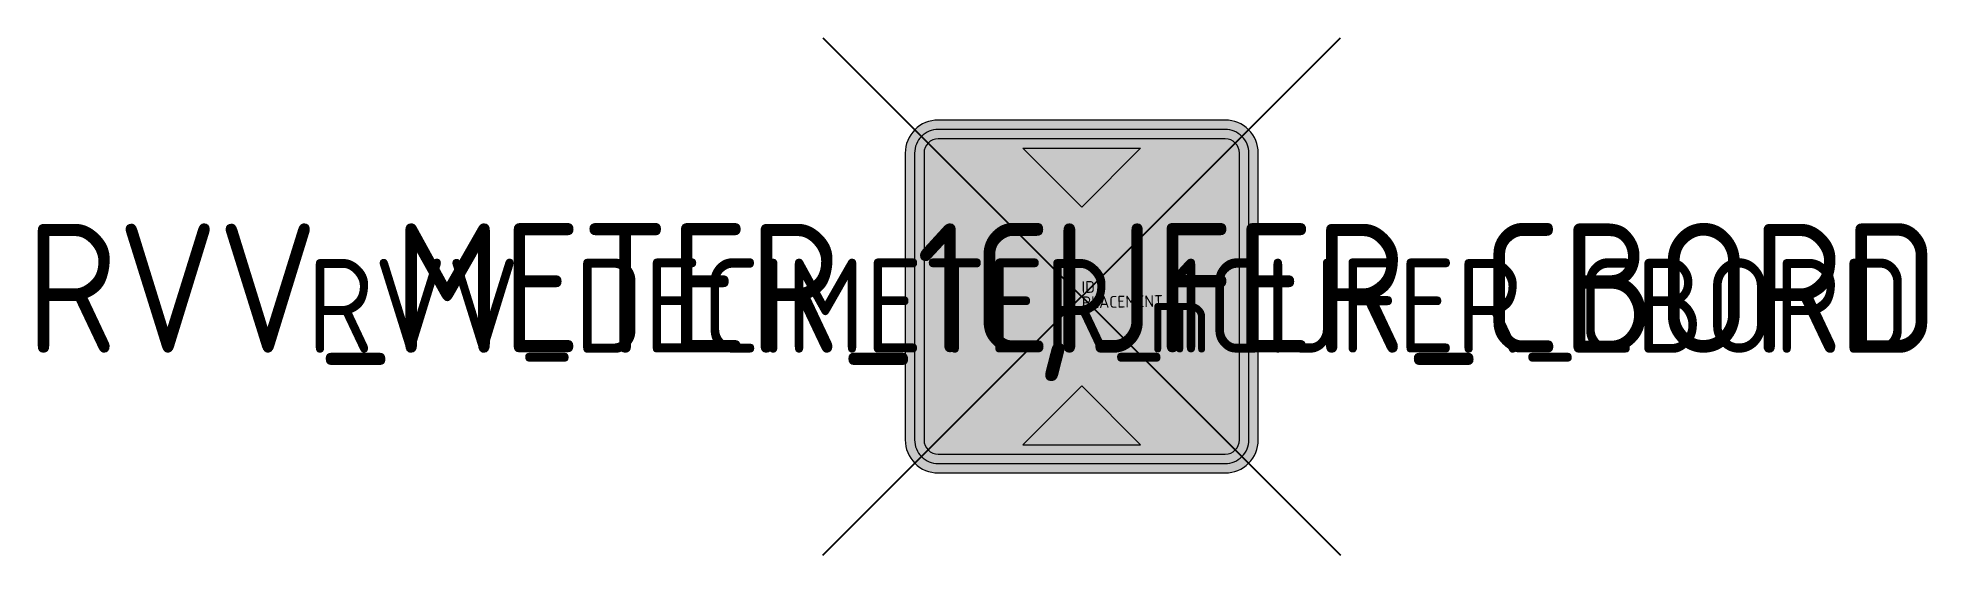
# Model space of a CAD drawing. Extents: x -22.2 to 18, y -5.5 to 5.5.
import ezdxf
from ezdxf.enums import TextEntityAlignment as Align

# ---------------------------------------------------------------- set-up
doc = ezdxf.new("R2010")
doc.units = 0
doc.styles.add('NLCS-ISO', font='NLCS-ISO.ttf', dxfattribs={"height": 0.25})
doc.styles.add('NLCS-RVV-M200-T25', font='NLCS-RVV.ttf')

msp = doc.modelspace()

# ---------------------------------------------------------------- hatches: boundary and pattern name
at = {"true_color": 0xf1f0ea}
h = msp.add_hatch(color=7, dxfattribs=at)
h.dxf.hatch_style = 1
h.paths.add_polyline_path([(3.05, 3.75), (-3.05, 3.75, 0.414214), (-3.75, 3.05), (-3.75, 0), (-3.55, 0), (-3.55, 3.05, -0.414214), (-3.05, 3.55), (3.05, 3.55, -0.414214), (3.55, 3.05), (3.55, 0), (3.75, 0), (3.75, 3.05, 0.414214)])
h = msp.add_hatch(color=7, dxfattribs=at)
h.dxf.hatch_style = 1
h.paths.add_polyline_path([(3.05, 3.55), (-3.05, 3.55, 0.414214), (-3.55, 3.05), (-3.55, 0), (-3.35, 0), (-3.35, 3.05, -0.414214), (-3.05, 3.35), (3.05, 3.35, -0.414214), (3.35, 3.05), (3.35, 0), (3.55, 0), (3.55, 3.05, 0.414214)])
h = msp.add_hatch(color=7, dxfattribs=at)
h.dxf.hatch_style = 1
h.paths.add_polyline_path([(0, 1.9), (-1.25, 3.15), (0, 3.15), (0, 3.35), (-3.05, 3.35, 0.414214), (-3.35, 3.05), (-3.35, -3.05, 0.414214), (-3.05, -3.35), (0, -3.35), (0, -3.15), (-1.25, -3.15), (0, -1.9)])
h = msp.add_hatch(color=7, dxfattribs=at)
h.dxf.hatch_style = 1
h.paths.add_polyline_path([(3.35, 3.05, 0.414214), (3.05, 3.35), (0, 3.35), (0, 3.15), (1.25, 3.15), (0, 1.9), (0, -1.9), (1.25, -3.15), (0, -3.15), (0, -3.35), (3.05, -3.35, 0.414214), (3.35, -3.05)])
h = msp.add_hatch(color=7, dxfattribs=at)
h.dxf.hatch_style = 1
h.paths.add_polyline_path([(0, 3.15), (-1.25, 3.15), (0, 1.9)])
h = msp.add_hatch(color=7, dxfattribs=at)
h.dxf.hatch_style = 1
h.paths.add_polyline_path([(1.25, 3.15), (0, 3.15), (0, 1.9)])
h = msp.add_hatch(color=7, dxfattribs=at)
h.dxf.hatch_style = 1
h.paths.add_polyline_path([(-3.55, 0), (-3.75, 0), (-3.75, -3.05, 0.414214), (-3.05, -3.75), (3.05, -3.75, 0.414214), (3.75, -3.05), (3.75, 0), (3.55, 0), (3.55, -3.05, -0.414214), (3.05, -3.55), (-3.05, -3.55, -0.414214), (-3.55, -3.05)])
h = msp.add_hatch(color=7, dxfattribs=at)
h.dxf.hatch_style = 1
h.paths.add_polyline_path([(-3.35, 0), (-3.55, 0), (-3.55, -3.05, 0.414214), (-3.05, -3.55), (3.05, -3.55, 0.414214), (3.55, -3.05), (3.55, 0), (3.35, 0), (3.35, -3.05, -0.414214), (3.05, -3.35), (-3.05, -3.35, -0.414214), (-3.35, -3.05)])
h = msp.add_hatch(color=7, dxfattribs=at)
h.dxf.hatch_style = 1
h.paths.add_polyline_path([(0, -1.9), (-1.25, -3.15), (0, -3.15)])
h = msp.add_hatch(color=7, dxfattribs=at)
h.dxf.hatch_style = 1
h.paths.add_polyline_path([(0, -1.9), (0, -3.15), (1.25, -3.15)])

# ---------------------------------------------------------------- linework, layer by layer
for p, q in [((-5.5, 5.5), (5.5, -5.5)), ((-5.5, -5.5), (5.5, 5.5))]:
    msp.add_line(p, q)
at = {"color": 250, "lineweight": 0, "true_color": 0x2a292a}
for points in [[(-3.05, -3.75), (3.05, -3.75, 0.414214), (3.75, -3.05), (3.75, 3.05, 0.414214), (3.05, 3.75), (-3.05, 3.75, 0.414214), (-3.75, 3.05), (-3.75, -3.05, 0.414214)], [(-3.05, -3.55), (3.05, -3.55, 0.414214), (3.55, -3.05), (3.55, 3.05, 0.414214), (3.05, 3.55), (-3.05, 3.55, 0.414214), (-3.55, 3.05), (-3.55, -3.05, 0.414214)], [(-3.05, -3.35), (3.05, -3.35, 0.414214), (3.35, -3.05), (3.35, 3.05, 0.414214), (3.05, 3.35), (-3.05, 3.35, 0.414214), (-3.35, 3.05), (-3.35, -3.05, 0.414214)]]:
    msp.add_lwpolyline(points, format="xyb", close=True, dxfattribs=at)
for points in [[(0, 1.9), (-1.25, 3.15), (1.25, 3.15)], [(0, -1.9), (-1.25, -3.15), (1.25, -3.15)]]:
    msp.add_lwpolyline(points, close=True, dxfattribs=at)

# ---------------------------------------------------------------- texts
at = {"color": 250, "true_color": 0x2a292a, "style": 'NLCS-RVV-M200-T25'}
for s, height, p in [('m', 1.5, (1.409, -1.195)), (',', 2.75, (-1.019, -1.157))]:
    msp.add_text(s, height=height, dxfattribs=at).set_placement(p)
at = {"color": 250, "true_color": 0x2a292a, "style": 'NLCS-RVV-M200-T25', "width": 0.9}
for tag, text, height, p in [('RVV_METER_1CIJFER_CBORD', '3', 2.75, (-2.108, -1.195)), ('RVV_DECIMETER_1CIJFER_CBORD', '1', 2, (0.574, -1.195))]:
    msp.add_attdef(tag, text=text, height=height, dxfattribs=at).set_placement(p, align=Align.CENTER)
at = {"style": 'NLCS-ISO'}
msp.add_attdef('ID', text='', height=0.25, rotation=1, dxfattribs=at).set_placement((0, 0), align=Align.BOTTOM_LEFT)
msp.add_attdef('PLACEMENT', text='', height=0.25, rotation=1, dxfattribs=at).set_placement((0, 0), align=Align.TOP_LEFT)

doc.saveas('drawing.dxf')
